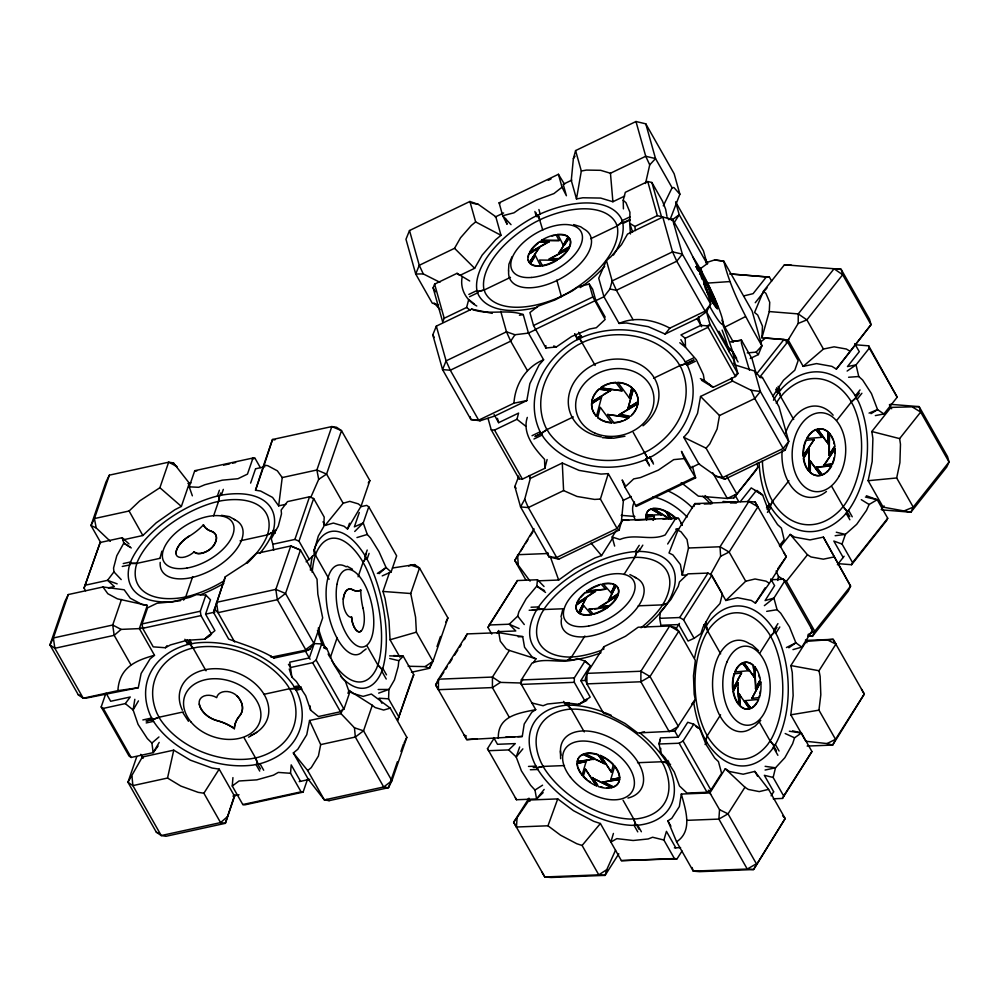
<?xml version="1.0" encoding="UTF-8"?>
<svg xmlns="http://www.w3.org/2000/svg" width="999" height="999" viewBox="0 0 999 999"><rect width="100%" height="100%" fill="white"/><g stroke="black" fill="none" stroke-linecap="round" stroke-linejoin="round"><path stroke-width="1.5" d="M466.433 736.063L464.011 734.864L466.795 739.635L522.265 736.488L524.225 724L531.793 712.262L535.714 709.665L520.566 682.991L500.374 682.392L492.407 687.587L438.424 689.697L438.474 679.183L467.245 633.915L498.788 632.679L522.689 636.6L524.55 647.252L532.03 656.855L535.939 658.816L533.503 662.624M588.511 664.085L585.002 661.063L577.322 658.578C562.524 664.884 546.328 656.78 531.98 663.136L521.303 679.944L521.278 684.402L574.3 682.329L584.84 700.873L578.858 704.332L562.549 702.472L547.489 704.008L543.094 705.731L531.818 702.946M574.3 682.329L574.325 677.871L585.002 661.063L590.309 665.696L580.819 680.631L590.172 697.102L584.84 700.873M788.161 339.935L798.201 323.439L798.251 313.911L834.053 268.781L841.146 269.318L869.517 319.255L871.041 324.675L836.363 369.093L831.88 366.358L816.533 363.599L803.184 366.371L788.161 339.935L761.912 337.812L762.474 326.186L757.704 315.035L754.57 312.487L763.398 291.308L784.452 264.76L791.545 265.297M808.878 471.266L808.953 449.138L808.778 471.178A23.477 15.834 -85.4 0 1 803.321 458.141L808.953 449.138M809.902 472.302L809.939 460.589L820.816 475.387A23.477 15.834 -85.4 0 1 810.439 472.465L810.027 472.427A23.477 15.834 -85.4 0 0 820.404 475.349L820.928 475.349M810.301 472.327L810.339 460.626M827.921 443.831L827.834 431.98A23.477 15.834 -85.4 0 0 817.457 429.071L828.333 443.856L828.233 432.018A23.477 15.834 -85.4 0 0 817.856 429.108L817.332 429.108M828.908 455.282L829.482 433.279A23.477 15.834 -85.4 0 1 834.952 446.303L828.908 455.282L834.54 446.278M829.307 455.319L829.395 433.179M653.433 520.029L654.395 516.071L646.066 516.833A23.477 12.188 38.5 0 0 646.603 519.892M646.078 515.546L646.078 515.434A23.477 12.188 38.5 0 1 651.311 509.103L661.575 514.697L646.365 515.172A23.477 12.188 38.5 0 1 651.598 508.728L651.748 508.703M646.353 516.321L646.353 516.471A23.477 12.188 38.5 0 0 646.89 519.53M646.365 515.172L652.047 514.997M660.701 752.921L659.128 744.005L660.439 737.899L678.246 737.2L687.737 722.277L693.731 724.2L699.637 728.521L706.068 744.542L714.784 758.129L718.431 761.6L721.603 773.238L710.913 790.047L707.03 792.269L686.987 793.056L679.495 786.001L674.3 772.09L665.109 757.717L660.701 752.921L660.764 748.326M545.854 348.014L533.528 325.499L529.907 312.587L537.974 306.218L555.157 299.875L572.402 290.846L577.984 286.95L589.223 284.041L592.844 296.94L605.157 319.455L596.328 327.722L589.597 329.021L571.64 336.501L556.331 346.978L545.854 348.014L545.891 345.679M434.615 284.128L444.205 318.256L442.694 321.965L433.116 287.824L434.615 284.128L457.043 273.326L462.262 276.498C459.602 288.723 466.046 300.224 476.773 306.006M399.101 717.394L388.574 698.85L388.923 689.447L394.443 679.894L398.226 666.433L398.813 660.689L403.234 656.206L413.761 674.75L397.652 720.341L411.813 679.17M603.721 649.437L603.846 646.74L625.474 636.288L638.149 627.222L669.68 625.986L675.374 627.484L678.783 631.268L695.354 660.439L693.481 675.786L694.18 694.218L695.304 699.849L674.937 731.131L637.699 732.941L625.112 723.513L608.866 714.984L603.571 713.249L586.888 683.878L585.277 679.07L586.925 673.363L603.846 646.74M761.912 337.812L769.267 311.563L769.73 302.272L765.908 293.344L763.398 291.308M582.055 775.236L586.101 761.588L577.06 763.436A23.477 14.211 32.5 0 0 581.942 775.099L582.18 774.737M577.147 762.05L577.147 761.925A23.477 14.211 32.5 0 1 583.204 754.445L594.018 759.178L577.385 761.55A23.477 14.211 32.5 0 1 583.428 754.083L583.591 754.033M577.31 762.911L577.297 763.061A23.477 14.211 32.5 0 0 577.722 766.283M619.655 779.195L619.405 779.682A23.477 14.211 32.5 0 1 613.361 787.162L602.772 782.055L619.642 779.307A23.477 14.211 32.5 0 1 613.598 786.787L613.199 787.212M619.492 778.333L619.492 778.171A23.477 14.211 32.5 0 0 614.61 766.508L614.847 766.133A23.477 14.211 32.5 0 1 619.73 777.809L610.689 779.645L614.735 766.008M508.479 270.979L508.903 264.198L512.012 256.718M618.806 853.82L605.107 875.361L598.788 874.849L582.105 845.479L576.81 843.743L560.564 835.214L547.976 825.786L516.446 827.022L517.107 817.594L529.158 800.024L557.729 798.9L573.476 810.689L593.768 821.34L600.399 823.513L621.39 860.639L677.097 858.778L682.03 851.023M709.902 792.931L719.542 809.665L718.88 819.093L747.252 869.03L753.558 869.542L785.164 818.531L768.593 789.36L754.832 771.403L743.194 774.213L729.42 771.478L725.274 768.755L709.902 792.931L681.33 794.055L679.37 806.543L671.803 818.281L667.881 820.866L676.585 841.782L693.269 871.14L699.575 871.665L753.558 869.542L785.164 818.531L782.604 815.696M307.63 778.945L303.097 792.132L244.83 804.857L242.807 804.557L232.268 786.013L232.929 777.609M303.097 792.132L301.074 791.832L290.534 773.288L291.196 764.884L300.549 781.355M670.142 219.443L679.882 194.206L674.15 173.764L645.779 123.826L635.976 121.516L575.586 150.587L573.364 158.691L571.278 180.394L576.485 198.951L582.854 197.777L600.636 198.064L612.899 201.748L624.65 196.091M621.353 522.002L623.438 500.299L608.279 473.626L601.023 474.088L579.083 470.392L562.287 463.024L530.319 478.421L524.725 499.288L520.566 506.93L548.938 556.868L558.741 559.178L619.13 530.107L621.353 522.002L617.07 528.434L556.68 557.504L548.938 556.868L547.714 552.522M591.62 403.259L591.595 403.459A23.477 19.83 -15.7 0 0 596.278 415.984L596.353 416.271A23.477 19.83 -15.7 0 1 591.67 403.746L601.535 397.265L591.695 403.546M591.783 401.648L591.795 401.486A23.477 19.83 -15.7 0 1 599.038 388.973L610.614 390.597L591.858 401.935L602.372 395.579M591.858 401.935L591.87 401.773A23.477 19.83 -15.7 0 1 599.125 389.26L610.614 390.597M637.824 403.346L637.886 403.783A23.477 19.83 -15.7 0 1 630.631 416.296L619.068 414.672L637.799 403.496A23.477 19.83 -15.7 0 1 632.155 414.485M638.061 402.01L638.011 401.523A23.477 19.83 -15.7 0 0 633.329 388.998L628.146 408.004L638.086 401.81A23.477 19.83 -15.7 0 0 633.403 389.285L633.216 388.886M489.198 624.999L517.457 580.544L537.499 579.757L536.775 586.138L526.173 598.751L518.868 611.788L517.707 616.121L509.24 624.213L489.198 624.999L487.999 627.434L491.758 634.065M659.665 618.319L660.389 611.937L670.991 599.325L678.296 586.288L679.457 581.955L687.924 573.863L707.966 573.076L711.825 575.312L722.364 593.856L720.017 603.521L710.676 613.598L702.884 627.584L700.948 633.503L694.105 638.311L688.074 641.046L678.721 624.575L660.913 625.274L659.665 618.319L679.707 617.532L683.566 619.767L694.105 638.311M806.106 640.409L833.141 639.348L864.297 694.055L832.691 745.067L827.01 743.568L805.818 741.258L790.808 714.822L793.144 695.641L792.282 672.614L790.871 665.571L806.243 641.383L833.141 639.348L835.926 644.118L819.005 670.741L820.129 676.373L820.816 694.804L818.943 710.152L835.526 739.322L832.691 745.067L807.167 746.078M278.671 505.856L282.23 477.559L277.347 470.816L267.782 465.696L263.711 465.059L255.519 490.222L260.614 491.033L272.565 497.427L278.671 505.856L285.876 504.283M213.586 515.846L218.569 501.361L219.343 495.666L222.153 495.042A84.278 44.156 -29.6 0 1 273.788 528.746L271.99 534.328A84.278 44.156 -29.6 0 1 259.865 553.409M777.796 580.481L778.421 576.448L776.161 570.928M498.339 738.398C497.377 716.033 518.481 713.136 535.714 709.665M681.33 794.055C685.476 809.327 693.219 831.031 676.585 841.782M134.828 699.3L133.129 709.964L138.074 724.4L147.352 738.586L151.91 743.044L153.159 752.647L131.131 757.454L129.046 756.031L101.186 706.98L105.719 693.793M576.485 198.951L581.318 171.029L575.586 150.587M488.024 418.344L491.246 429.82L519.105 478.858L522.402 479.12L544.83 468.331L544.555 459.315C534.303 448.376 521.965 433.441 527.297 417.407M470.104 416.62L470.916 419.543L478.671 420.167L513.948 403.184C515.122 384.39 525.761 367.033 543.606 359.777L528.459 333.104L523.239 314.535C506.243 308.679 488.249 315.721 471.615 309.141L436.338 326.124L432.792 334.852L442.557 369.605L470.916 419.543L480.107 420.766L494.855 415.996L526.823 400.599L529.832 383.703L539.048 364.997L543.606 359.777M716.32 476.286L722.764 477.547L783.154 448.476L788.748 441.421L760.376 391.483L751.186 390.272L732.517 381.069L700.549 396.466L697.539 413.361L688.323 432.067L683.766 437.287L698.925 463.961L716.32 476.286L724.812 479.233L785.202 450.149L788.748 441.421L778.995 406.668L762.412 377.497L759.427 376.685M734.502 364.76L754.645 371.054L760.376 391.483L754.782 398.539L719.505 415.522L717.095 429.046L709.715 444.006L706.081 448.189L722.764 477.547L724.812 479.233M68.294 594.555L53.372 637.974L54.858 648.289L83.229 698.226L117.882 690.659C119.256 668.056 134.603 660.739 154.508 655.282L139.361 628.608L147.328 605.419L117.407 598.838L107.83 593.731L102.959 586.987L68.294 594.555L64.873 601.498L49.95 644.929L78.322 694.867L83.229 698.226L87.388 697.864L138.287 687.737L141.121 673.476L150.062 658.928L154.508 655.282M342.47 709.278L340.971 713.636L309.565 720.491L306.743 734.752L297.789 749.3L293.344 752.946L308.504 779.62L324.375 799.937L329.158 800.649L388.486 787.699L391.908 780.743L406.83 737.324L390.259 708.154L371.378 694.043L363.099 696.403L352.435 693.256L348.951 690.446L347.952 693.331M309.565 720.491L320.679 744.605L318.419 756.018L311.251 767.644L307.692 770.566L324.375 799.937L383.703 786.975L388.486 787.699L397.44 761.65M890.184 404.295L919.155 406.643L920.678 412.075L949.05 462.013L913.248 507.142L910.901 512.212L883.153 507.142L868.131 480.706L872.177 461.563L872.889 438.549L871.827 431.518L890.946 407.405L919.155 406.643L947.527 456.58L949.05 462.013L946.702 467.082L910.901 512.212L881.917 509.865M904.595 510.701L913.248 507.142L896.677 477.972L899.912 462.649L900.474 444.243L899.624 438.611L920.678 412.075L912.686 407.192M173.751 750.149L142.345 757.017L127.959 782.254L132.867 785.614L167.532 778.046L173.751 750.149L190.359 760.164L212.038 768.019L219.193 769.13L234.34 795.816L225.349 823.326L166.021 836.275L161.239 835.551L156.331 832.192L127.959 782.254L136.738 756.718M645.516 183.491L649.725 164.872L655.531 158.579L645.779 123.826M660.027 740.034L659.128 744.005L679.17 743.231L683.054 741.008L693.731 724.2M682.255 575.187L688.498 548.001L687.012 539.485L681.031 531.805L677.909 530.244L669.018 552.971L672.926 554.932L680.406 564.535L682.255 575.187L686.763 574.999M224.55 580.531A77.148 40.422 -29.6 0 1 190.197 595.816L183.167 597.452A77.148 40.422 -29.6 0 1 135.914 566.595L137.525 561.5A77.148 40.422 -29.6 0 1 214.098 502.447L218.569 501.373L219.33 495.679L214.46 496.803A84.278 44.156 -29.6 0 0 130.832 561.338L129.033 566.92A84.278 44.156 -29.6 0 0 180.669 600.624M560.951 616.982L562.687 609.79M653.146 520.392L654.395 516.071M782.479 798.438L783.678 796.003L773.151 777.459L775.499 767.794L784.839 757.717L792.619 743.743L794.555 737.811L801.41 733.004L811.937 751.548L782.479 798.438L773.226 798.8M213.511 612.412L225.287 576.81L245.429 563.686L256.106 553.546L290.759 545.978L300.449 550.062L317.033 579.233L317.844 594.218L322.677 617.882L313.898 643.418L309.852 649.288L305.519 651.211L274.113 658.079C260.027 649.4 244.018 644.742 228.671 639.098L213.511 612.412L225.287 576.81M491.246 429.82L494.542 430.082L516.958 419.28L518.581 413.087L498.663 422.677L494.118 414.61M544.83 468.331L547.115 459.515M444.205 318.256L466.62 307.467L468.718 299.513L474.45 304.121M623.426 208.866L623.214 200.262L625.312 192.32L647.739 181.518L651.897 182.505L662.437 201.049L665.634 209.203L666.945 216.371M159.94 558.416L161.863 551.186M603.945 296.765L609.939 289.023L612.162 280.919L606.43 260.489L610.776 256.88L621.503 244.643L627.522 234.078L662.799 217.095L672.602 219.405C687.874 246.278 703.333 273.863 710.726 304.096L706.58 311.738L697.065 318.656L665.097 334.041L648.301 326.673L626.348 322.977L619.093 323.439L603.945 296.765L598.726 278.197L606.43 260.489M596.465 416.383L601.535 397.265M597.664 417.52L600.299 407.28L611.688 422.864A23.477 19.83 -15.7 0 1 597.814 417.669L597.739 417.382A23.477 19.83 -15.7 0 0 611.613 422.577L611.863 422.864M632.017 387.749L629.37 397.989L631.868 387.6A23.477 19.83 -15.7 0 0 617.994 382.405L618.069 382.692A23.477 19.83 -15.7 0 1 631.942 387.887L632.092 388.024M628.146 408.004L633.291 389.173M583.204 776.56L585.464 769.18L596.303 785.763A23.477 14.211 32.5 0 1 583.354 776.735L583.591 776.373A23.477 14.211 32.5 0 0 586.813 779.445M611.338 772.065L613.436 764.497A23.477 14.211 32.5 0 0 600.486 755.469L611.338 772.065L600.324 755.406M694.005 506.481L694.829 503.621L748.813 501.51L755.132 502.022L757.916 506.793L729.145 552.047L720.616 556.306L710.838 574.063L725.848 600.499L737.487 597.689L751.273 600.424L755.419 603.146L769.355 583.341L786.288 556.73L755.132 502.022M615.546 850.199L606.755 869.654L605.107 875.361L551.123 877.484L544.805 876.972L542.02 872.202M613.423 833.441L610.864 842.095L616.833 838.636L633.154 840.496L648.214 838.96L652.597 837.237L663.885 840.022L674.412 858.566L677.097 858.778M663.885 840.022L666.445 831.355L675.799 847.826M247.115 563.311A77.148 40.422 -29.6 0 0 266.77 536.75L268.369 531.668A77.148 40.422 -29.6 0 0 221.129 500.799L218.569 501.361M619.13 530.107L617.07 528.434L600.399 499.063L608.279 473.626M235.09 794.829L225.349 823.326L220.567 822.602L161.239 835.551L132.867 785.614L132.005 776.385M576.386 604.32L576.336 604.47A23.477 12.3 -29.6 0 0 578.621 612.624L586.176 597.926L576.56 604.882A23.477 12.3 -29.6 0 0 578.858 613.024L578.945 613.086M576.773 603.109L576.81 602.996A23.477 12.3 -29.6 0 1 585.214 592.407L595.529 591.433L577.01 603.508L595.292 591.033M577.01 603.508L577.047 603.396A23.477 12.3 -29.6 0 1 577.722 601.885M617.769 594.917L617.732 595.029A23.477 12.3 -29.6 0 1 609.328 605.619L599.25 606.992L609.565 606.031A23.477 12.3 -29.6 0 0 617.956 595.441L599.25 606.992M608.366 600.099L618.206 593.556A23.477 12.3 -29.6 0 0 615.921 585.402L608.591 600.511L618.443 593.968A23.477 12.3 -29.6 0 0 616.146 585.814L615.834 585.352M263.499 467.033L272.49 439.523L331.818 426.573L336.601 427.285L341.508 430.656L369.867 480.594L361.089 506.131L347.515 529.033L344.031 526.211L333.366 523.064L325.087 525.437L323.014 521.79M720.579 714.822L707.242 735.801L705.744 740.321L707.08 742.694A84.278 50.425 87.8 0 0 771.977 749.55L775.748 743.805A84.278 50.425 87.8 0 0 777.135 635.739L773.538 629.195A84.278 50.425 87.8 0 0 708.628 622.352L704.857 628.084A84.278 50.425 87.8 0 0 694.605 657.916M367.207 646.241L377.872 665.022L382.28 669.73L382.992 667.682A84.278 36.651 77.7 0 0 368.419 561.738L364.785 555.207A84.278 36.651 77.7 0 0 315.384 546.291L314.123 549.762L315.447 555.132L314.797 557.017A77.148 33.541 77.7 0 0 312.188 572.352M331.456 660.002A77.148 33.541 77.7 0 0 376.673 668.131L378.509 663.136A77.148 33.541 77.7 0 0 365.159 566.146L361.85 560.152A77.148 33.541 77.7 0 0 316.633 552.022L315.447 555.144L314.123 549.762M122.79 539.897L142.845 535.514L156.194 522.839L174.85 509.752L181.368 506.418L189.335 483.229L173.451 462.912L168.669 462.187L109.353 475.149L94.418 518.568L90.996 525.511L100.799 542.757M85.577 590.746L84.066 588.099L100.187 542.494L122.215 537.687L129.008 543.918M84.066 588.099L100.187 542.494M121.478 599.487L112.7 625.024L114.186 635.339L130.857 664.697M110.352 541.333L96.229 527.934L94.418 518.568L129.083 511.001L139.76 500.861L159.89 487.724L168.669 462.187L177.073 466.558M142.058 623.938L147.602 607.817L157.08 603.221L172.752 601.76L190.147 597.215L196.378 594.63L205.869 595.092L210.489 599.825L205.569 614.148L214.922 630.619L204.745 639.16L186.95 640.297L170.354 644.954L165.447 647.739L153.222 646.865L142.695 628.321L142.058 623.938L200.324 611.226L205.869 595.092M192.357 495.816L189.198 486.838L194.743 470.704L253.009 457.992L255.032 458.291L260.302 467.569M217.357 496.116L219.38 490.247M219.543 496.416L220.729 492.982M185.727 596.903L183.479 599.999L185.727 596.89L192.695 576.623M221.316 495.229L223.326 489.373M253.009 457.992L247.465 474.113L237.987 478.708L222.315 480.169L204.907 484.715L198.689 487.3L189.198 486.838M189.835 644.13L190.572 641.932L188.599 642.345L187.013 644.717A84.278 61.713 19 0 0 150.424 715.559L153.971 722.04A84.278 61.713 19 0 0 253.084 765.072L260.801 763.498A84.278 61.713 19 0 0 297.39 692.657L293.843 686.176A84.278 61.713 19 0 0 194.73 643.144L189.835 644.13L193.094 648.051L206.031 670.829M250.624 483.091L255.544 468.768M263.711 465.059L272.49 439.523L274.887 439.885M255.519 490.222L262.999 468.481M199.276 703.995L199.238 704.095A22.39 16.396 19 0 0 217.557 720.841A38.936 28.509 19 0 1 234.303 728.658A38.936 28.509 19 0 1 239.46 716.058L239.498 715.958A22.39 16.396 19 0 0 236.85 695.791A11.913 8.716 19 0 0 224.775 691.545A11.913 8.716 19 0 0 216.696 697.652A11.913 8.716 19 0 0 204.246 695.928A11.913 8.716 19 0 0 199.276 703.995A22.39 16.396 19 0 0 217.595 720.741A38.936 28.509 19 0 1 234.34 728.558L234.303 728.658M236.813 695.891L236.85 695.791A22.39 16.396 19 0 1 239.46 716.058A38.936 28.509 19 0 0 234.34 728.558M273.651 550.237L272.852 544.243L294.88 539.435L309.54 496.79L313.649 498.513L324.188 517.057L323.826 526.461L318.319 536.026L314.523 549.475L313.936 555.219L306.144 561.813M309.528 559.702L298.988 541.158L313.649 498.513M347.515 529.033L349.5 523.251M263.748 694.367L289.573 688.723L295.18 688.548L295.929 686.363L296.853 688.024L296.104 690.209L302.01 688.923M359.29 512.524L354.37 526.848L363.236 522.939L368.781 506.818L366.708 505.394L360.826 506.668M288.474 664.335L290.597 667.507L312.625 662.699L316.109 660.052L321.653 643.93L314.235 643.581L309.315 657.904L289.747 662.175L291.845 677.097L296.403 681.568L305.694 695.741L310.639 710.177L318.456 716.545L340.484 711.738L343.968 709.103L349.513 692.969L345.467 681.455L342.257 677.921L333.791 664.298L326.673 648.376L321.653 643.93M330.232 657.854L337.2 637.574M358.092 576.785L363.074 562.3L366.121 557.592L363.074 562.3M365.184 555.906L367.207 550.037M364.885 557.704L366.408 553.296M367.07 559.253L369.081 553.384M399.937 657.192L390.035 639.76L389.011 621.028L385.04 598.401L382.979 591.445L389.46 572.614M382.23 575.886L391.108 571.99L396.653 555.869L368.781 506.818M340.509 676.136A84.278 36.651 77.7 0 0 381.006 673.189L382.267 669.717L377.859 664.997M348.951 690.446L372.315 705.282L363.536 730.806L355.332 737.037L320.679 744.605M411.451 672.24L429.533 668.294L432.954 661.338L416.383 632.167L415.572 617.182L410.739 593.518L419.518 567.981L414.61 564.61L392.457 568.006M400.924 751.51L403.421 744.28M431.531 662.499L429.533 668.294L425.075 666.62L408.141 666.258M437 646.578L440.484 636.45M410.452 564.984L419.518 567.981L447.889 617.919L432.954 661.338L425.075 666.62M519.68 746.977L516.196 756.955L521.403 770.866L530.581 785.251L534.989 790.047L536.575 798.95L516.52 799.737L515.347 797.714M851.573 564.735L852.559 562.587L842.032 544.043L845.391 534.39L856.68 524.35L866.495 510.402L869.105 504.495L877.197 499.712L887.724 518.256L886.737 520.404L851.573 564.735L837.749 563.611M547.976 825.786L557.729 798.9M741.57 672.951L734.053 673.888A23.477 14.048 87.8 0 0 732.717 689.435L741.57 672.951L738.061 679.058M734.702 672.115L734.764 671.965A23.477 14.048 87.8 0 1 742.344 663.024L748.388 670.741L735.202 671.94A23.477 14.048 87.8 0 1 742.781 663.011L742.919 662.961M758.716 699.288L758.666 699.437A23.477 14.048 87.8 0 1 751.086 708.378L745.042 700.661L758.229 699.462A23.477 14.048 87.8 0 1 757.404 701.261M751.847 698.451L759.365 697.514A23.477 14.048 87.8 0 0 760.714 681.967L751.847 698.451L760.689 681.793M624.013 574.45L634.852 557.405L637.025 551.523L639.585 551.411A84.278 44.156 -29.6 0 1 669.567 599.662L665.958 605.506A84.278 44.156 -29.6 0 1 644.879 627.509M600.399 499.063L594.592 499.425L577.035 496.466L563.598 490.584L528.321 507.567L520.566 506.93L514.835 486.501L518.618 476.673M460.189 275.262L474.637 268.306L482.167 255.095L495.554 239.797L500.998 235.302L495.791 216.733L478.384 204.408L469.892 201.473L409.503 230.544L405.969 239.273L415.721 274.026L432.292 303.197L438.274 304.832M750.237 358.491L758.378 354.57L761.912 345.841L752.16 311.089L723.788 261.151L714.597 259.94L705.756 262.799M310.689 497.589L318.693 479.358L326.573 474.075L341.508 430.656L331.818 426.573L316.883 469.992L318.693 479.358M772.639 396.566L783.503 380.244L794.792 370.217L798.151 360.564L787.612 342.02L783.965 339.498L765.546 337.999L760.826 341.845M836.925 420.167L851.348 401.985L856.243 397.54L858.516 401.698A84.278 56.868 -85.4 0 1 849.025 509.615L844.342 515.334A84.278 56.868 -85.4 0 1 771.565 508.341L770.229 505.969L772.577 501.286L770.541 497.452A77.148 52.06 -85.4 0 1 762.374 460.689M814.222 439.51L805.756 440.372A23.477 15.834 -85.4 0 0 803.096 455.894L814.222 439.51L803.121 456.068M806.618 438.598L806.692 438.449A23.477 15.834 -85.4 0 1 815.908 429.545L822.077 437.312L807.092 438.486A23.477 15.834 -85.4 0 1 816.32 429.57L816.47 429.533M831.243 465.821L816.195 467.145L822.352 474.912A23.477 15.834 -85.4 0 0 831.58 465.996L831.168 465.971A23.477 15.834 -85.4 0 1 828.958 469.405M824.05 464.947L832.517 464.073A23.477 15.834 -85.4 0 0 835.164 448.563L824.05 464.947L832.105 464.036A23.477 15.834 -85.4 0 0 834.128 457.667M663.286 205.831L672.102 187.75L655.531 158.579L645.729 156.269L610.451 173.252L600.636 170.317L586.413 170.08L581.318 171.029M109.353 475.149L105.931 482.092L90.996 525.511L96.229 527.934M529.02 253.334L528.946 253.496A23.477 12.3 -29.6 0 0 529.308 262.487L539.298 247.64L529.183 253.908M529.645 252.085L529.695 251.973A23.477 12.3 -29.6 0 1 539.585 241.608L549.3 241.721L529.87 252.497L549.063 241.308M529.87 252.497L529.932 252.372A23.477 12.3 -29.6 0 1 530.869 250.836M568.693 248.089L568.643 248.202A23.477 12.3 -29.6 0 1 558.753 258.566L549.275 258.866L558.978 258.978A23.477 12.3 -29.6 0 0 568.868 248.614L549.275 258.866M559.04 252.547L569.393 246.678A23.477 12.3 -29.6 0 0 569.03 237.687L559.04 252.547L569.617 247.09A23.477 12.3 -29.6 0 0 569.268 238.099L568.968 237.612M412.312 677.697L413.761 674.75M445.829 622.09L447.889 617.919M404.096 742.881L406.83 737.324M464.41 639.672L467.245 633.915M517.457 580.544L487.999 627.434M767.407 512.375L771.166 507.642L768.668 507.442L767.744 505.769L770.241 505.956L772.564 501.298L788.898 480.694M584.877 636.026L571.54 657.005L569.205 657.08A77.148 40.422 -29.6 0 1 541.795 612.911L545.054 607.579A77.148 40.422 -29.6 0 1 630.744 557.679L634.84 557.417L637.012 551.535L632.554 551.785A84.278 44.156 -29.6 0 0 538.948 606.306L535.352 612.137A84.278 44.156 -29.6 0 0 565.334 660.389L572.365 660.027M732.742 689.61L737.886 680.269M733.016 691.445L737.899 682.629L738.823 704.819A23.477 14.048 87.8 0 1 733.054 691.683L737.899 682.629M755.531 688.773L754.695 666.683A23.477 14.048 87.8 0 1 760.376 679.72L755.531 688.773L759.327 681.231M578.708 612.674L586.176 597.926M579.607 613.261L583.553 605.456L591.595 614.685A23.477 12.3 -29.6 0 1 579.957 613.748L579.72 613.336A23.477 12.3 -29.6 0 0 591.358 614.273L591.745 614.647M579.845 613.673L583.553 605.456M614.934 584.765L611.213 592.969L614.822 584.69A23.477 12.3 -29.6 0 0 603.184 583.753L603.421 584.153M608.591 600.511L616.146 585.814M759.727 653.246L770.566 636.201L769.33 634.053A77.148 46.166 87.8 0 0 709.914 627.809L706.455 633.016A77.148 46.166 87.8 0 0 705.207 731.955L707.255 735.788L705.744 740.309L703.471 736.163A84.278 50.425 87.8 0 1 693.593 701.373M439.897 282.292L423.264 273.901L415.721 274.026L419.268 265.297L454.545 248.314L460.564 237.75L471.278 225.512L475.636 221.903L469.892 201.473M138.461 700.886L133.129 709.964L125.3 703.596L103.272 708.403L101.186 706.98M159.203 742.407L153.159 752.647L158.104 746.053M641.033 627.784A77.148 40.422 -29.6 0 0 661.338 606.83L664.597 601.498A77.148 40.422 -29.6 0 0 637.175 557.317L634.852 557.405M707.242 735.801L708.478 737.949A77.148 46.166 87.8 0 0 767.894 744.193L771.353 738.985A77.148 46.166 87.8 0 0 772.602 640.059L770.554 636.226L774.862 631.593L770.566 636.201M227.472 816.658L220.567 822.602L203.883 793.231L219.193 769.13M673.601 223.589L679.22 214.735L676.011 203.272M534.04 528.846L514.772 560.464L526.073 580.344M438.936 679.757L435.639 684.927L466.795 739.635L477.035 738.748M440.571 677.172L443.868 672.002M445.504 669.417L447.152 666.832M449.612 662.949L452.085 659.065M454.545 655.182L457.842 650.012M459.478 647.427L461.126 644.842M518.881 553.995L514.772 560.464L530.082 581.143M520.529 551.411L523.813 546.228M525.462 543.643L527.922 539.772M530.394 535.889L532.854 532.005M497.052 633.104L498.713 630.494M535.939 658.816L509.378 650.449L492.457 677.06L492.407 687.587L509.09 716.945M614.647 546.091L612.162 537.012L616.271 530.556M619.555 525.387L622.839 520.217L675.861 518.131L678.546 518.356L682.305 524.975M520.566 682.991L522.989 679.17M537.612 580.856L558.666 580.032L574.5 568.681L594.88 557.991L601.535 555.619L612.862 537.799M516.52 799.737L487.475 748.676L494.055 738.323M635.214 551.61L639.223 545.317M637.999 551.985L639.884 549.013M638.823 551.448L642.819 545.154M675.861 518.131L665.184 534.94C650.836 541.296 634.64 533.191 619.842 539.497L612.162 537.012M667.669 544.005L677.16 529.083M677.909 530.244L694.829 503.621L699.887 504.033M563.661 701.398L565.896 705.319L567.694 705.269L569.143 702.996L567.345 703.046L565.134 705.356A84.278 51.074 32.4 0 0 534.702 763.711L538.261 770.167A84.278 51.074 32.4 0 0 631.393 825.336L638.423 825.162A84.278 51.074 32.4 0 0 668.855 766.807L665.297 760.351A84.278 51.074 32.4 0 0 639.959 732.966M528.971 798.176L513.661 822.264L544.805 876.972L598.788 874.849L606.755 869.654M679.707 617.532L707.966 573.076M676.123 628.621L679.445 623.401M683.566 619.767L711.825 575.312M755.419 603.146L761.151 594.118M761.95 592.857L765.159 587.812M637.549 762.712L661.925 761.75L666.633 762.712L668.081 760.439M669.005 762.112L667.557 764.385L670.566 764.26M773.938 629.894L777.934 623.613M773.913 632.08L776.985 627.322M705.069 744.517L706.668 741.995M775.811 633.254L779.807 626.96M792.956 649.625L801.772 647.127L812.462 630.319L783.416 579.245L771.078 579.732M725.274 768.755L744.942 787.237L728.021 813.86L718.88 819.093L687.337 820.329M771.103 795.803L773.588 791.895M783.678 796.003L811.937 751.548M584.615 753.983L584.964 753.571A23.477 14.211 32.5 0 1 598.401 754.67L604.333 763.736L584.74 753.945A23.477 14.211 32.5 0 1 598.176 755.044L604.333 763.736M586.475 760.651L589.635 759.839M586.101 761.588L577.072 763.273M585.464 769.18L596.465 785.826M595.666 759.452L604.57 763.361M592.22 777.871L611.937 787.624A23.477 14.211 32.5 0 1 598.389 786.563L592.22 777.871L611.937 787.624M613.586 764.672L613.211 764.872A23.477 14.211 32.5 0 0 600.249 755.843L600.087 755.781M610.689 779.645L619.73 777.959M809.277 471.303L809.19 471.203A23.477 15.834 -85.4 0 1 803.72 458.179L809.365 449.163M824.45 464.972L835.152 448.376M573.364 158.691L575.074 156.119M529.37 262.562L539.298 247.64M530.294 263.699L535.314 255.394L530.382 263.798A23.477 12.3 -29.6 0 0 540.784 266.159L535.314 255.394M568.281 236.888L563.261 245.18L568.181 236.788A23.477 12.3 -29.6 0 0 557.792 234.428L563.261 245.18M559.278 252.947L563.399 245.979M564.435 245.192L569.268 238.099M528.459 333.104L514.972 334.74L510.689 341.159L450.299 370.229L442.557 369.605L446.091 360.876L436.338 326.124M757.18 463.174L757.829 467.395L754.732 471.99L733.803 497.914L727.334 498.476L698.351 496.128L681.231 482.629M777.672 568.918L786.288 556.73L783.491 551.96M368.256 482.942L369.867 480.594M517.107 817.594L513.661 822.264L516.446 827.022M733.803 497.914L757.829 467.395M125.3 703.596L130.245 697.002L110.677 701.273L106.106 693.231M122.215 537.687L123.814 543.119L116.783 555.756L113.561 568.056L113.923 571.878L107.555 580.332L85.527 585.152M165.447 647.739L167.02 645.654M836.363 369.093L871.041 324.675L842.669 274.737L841.146 269.318L784.452 264.76M772.564 501.298L773.788 503.446A77.148 52.06 -85.4 0 0 840.409 509.827L844.704 504.632A77.148 52.06 -85.4 0 0 853.371 405.831L851.335 401.998L856.255 397.527L854.919 395.154A84.278 56.868 -85.4 0 0 782.142 388.149L777.459 393.881A84.278 56.868 -85.4 0 0 773.463 400.224M776.673 391.546L779.17 391.77L780.743 396.703L779.195 398.651A77.148 52.06 -85.4 0 0 776.248 403.259M771.653 281.106L769.405 277.123L766.395 276.898L753.096 293.656L743.706 295.929M755.244 302.722L763.411 292.42M765.234 290.122L767.045 287.837M701.56 380.282L713.099 387.325L735.514 376.523L737.886 373.539L734.265 360.627L706.405 311.588L710.027 324.488L737.886 373.539L736.001 374.45M756.393 374.238L783.965 339.498M668.843 518.731L652.984 508.429A23.477 12.188 38.5 0 1 665.409 510.951L670.629 518.543M786.213 342.382L789.098 338.736M760.052 376.76L787.612 342.02M670.341 518.906L665.609 511.051M671.578 519.168L667.357 511.938A23.477 12.188 38.5 0 1 676.573 518.593M776.685 391.571L777.871 390.06L780.369 390.272L778.134 386.326M740.321 501.635L751.223 487.899L762.624 494.992L768.706 511.013L777.559 524.6L781.405 528.071L784.14 539.71L779.395 545.691M747.727 501.436L756.28 490.659M854.869 344.717L868.693 345.841L869.33 348.139L856.043 364.897L847.127 371.054M766.47 507.842L769.292 504.295L767.981 501.798A84.278 56.868 -85.4 0 1 759.103 462.687M855.319 395.854L860.027 389.935M767.107 509.478L769.043 507.042M855.406 398.176L859.427 393.044M857.192 399.2L861.887 393.269M875.349 415.596L883.903 413.948L897.202 397.19L868.693 345.841M780.294 546.903L790.197 534.415L794.68 537.137L810.027 539.91L823.376 537.125L850.586 586.126L848.238 591.196L812.437 636.338L808.179 636.013M807.791 635.963L812.437 636.338L814.784 631.256L786.413 581.318L807.467 554.782L790.197 534.415M837.387 564.76L844.13 556.256M881.18 509.565L884.065 505.919M852.559 562.587L887.724 518.256M544.155 789.435L536.575 798.95L543.156 792.644M665.097 334.041L669.854 328.134L705.132 311.151L710.726 304.096L682.367 254.158L672.602 219.405M325.087 525.437L343.144 503.246L349.775 501.361L358.304 503.871L361.089 506.131M522.864 748.875L516.196 756.955L508.703 749.912L488.661 750.699L487.475 748.676M582.105 845.479L600.399 823.513M691.645 704.17L695.304 699.849M747.24 352.909L756.106 352.135L761.912 345.841C746.64 318.981 731.181 291.396 723.788 261.151L714.597 259.94M760.763 720.366L755.007 726.211L751.81 728.034A45.779 27.398 87.8 0 1 712.587 686.488A45.779 27.398 87.8 0 1 749.113 643.493L752.409 645.054L758.541 650.674M354.732 531.48L363.236 522.939L367.295 534.465L370.504 537.999L378.971 551.61L386.076 567.544L391.108 571.99M725.848 600.499L745.716 581.231L755.019 578.983L766.046 581.168L769.355 583.341M508.703 749.912L515.297 743.593L497.49 744.292L493.681 737.587M624.899 487.15L633.728 478.896L640.459 477.584L658.416 470.104L673.726 459.627L684.203 458.603L695.616 477.859L636.301 506.406L624.899 487.15L622.165 479.945L625.049 485.002M571.54 657.005L567.894 660.277L571.553 656.98L575.649 656.718A77.148 40.422 -29.6 0 0 601.498 650.249M209.216 635.152L204.745 639.16L210.664 635.252M379.108 573.676L386.076 567.544L377.347 573.438M151.91 743.044L158.953 736.962M121.091 629.395L114.186 635.339L54.858 648.289L49.95 644.929L53.372 637.974L112.7 625.024L121.091 629.395L139.361 628.608M803.184 366.371L823.438 349.051L834.115 346.828L846.39 349.038L849.987 351.223M600.661 387.687L600.786 387.575A23.477 19.83 -15.7 0 1 615.721 382.405L622.115 390.784L600.736 387.974L622.115 390.784M600.736 387.974L600.874 387.862A23.477 19.83 -15.7 0 1 615.809 382.692L615.958 382.405M628.945 417.295L607.567 414.498L613.96 422.864A23.477 19.83 -15.7 0 0 628.883 417.694L628.808 417.407A23.477 19.83 -15.7 0 1 624.924 419.755M764.36 605.644L773.913 598.076L784.59 581.268L783.416 579.245M558.416 174.288L562.037 187.188L553.958 193.569L536.788 199.912L519.53 208.941L513.961 212.824L502.722 215.747L499.1 202.847L558.416 174.288L564.547 184.266M590.746 238.711L617.057 226.049L622.427 221.803L622.901 223.439A84.278 44.156 -29.6 0 1 613.423 255.082M586.85 591.146L586.987 591.033A23.477 12.3 -29.6 0 1 601.148 584.215L605.806 589.21L586.85 591.146L605.806 589.21M585.439 592.819L588.448 592.32M587.075 591.545L587.225 591.445A23.477 12.3 -29.6 0 1 599.313 585.227M607.692 606.88L607.554 606.992A23.477 12.3 -29.6 0 1 593.394 613.811L593.618 614.223A23.477 12.3 -29.6 0 0 607.792 607.404L588.973 609.215L591.945 609.29M366.158 648.938L362.737 651.485A45.779 19.905 77.7 0 1 327.909 611.75A45.779 19.905 77.7 0 1 346.241 566.87M232.268 786.013L239.011 780.993L256.805 779.857L273.401 775.199L278.309 772.414L290.534 773.288M671.415 220.429L679.22 214.735L707.092 263.786L699.275 269.48M788.823 647.802L795.878 642.794L801.772 647.127M586.613 699.175L578.858 704.332L586.775 700.461M556.043 234.665L559.128 240.534L541.495 240.347A23.477 12.3 -29.6 0 1 555.844 234.69L556.068 235.09M539.822 242.02L549.3 241.721M541.583 240.846L541.733 240.747A23.477 12.3 -29.6 0 1 543.718 239.585M556.98 259.74L556.843 259.827A23.477 12.3 -29.6 0 1 542.494 265.484L542.732 265.896A23.477 12.3 -29.6 0 0 557.067 260.24L539.448 260.052L542.532 265.921M695.354 361.301L687.2 365.222L685.751 361.825L686.226 363.586L679.869 365.622L677.609 361.963A77.148 65.16 -15.7 0 0 584.84 341.408L577.797 344.955A77.148 65.16 -15.7 0 0 545.779 427.422L547.002 429.582L541.146 433.429L543.581 437.462A84.278 71.179 -15.7 0 0 644.929 459.877L652.659 456.019A84.278 71.179 -15.7 0 0 687.599 365.934L683.816 359.54A84.278 71.179 -15.7 0 0 582.467 337.125L574.725 340.984A84.278 71.179 -15.7 0 0 539.785 431.068L541.146 433.429L547.015 429.57L573.314 416.92M576.61 604.72L586.413 598.339M600.636 606.643L617.994 595.329M534.989 790.047L542.569 785.189M871.028 413.661L877.559 409.615L883.903 413.948M617.032 226.049L616.171 223.526A77.148 40.422 -29.6 0 0 542.494 218.544L535.402 222.053A77.148 40.422 -29.6 0 0 483.753 288.511L485.064 292.532A77.148 40.422 -29.6 0 0 558.741 297.515L565.834 294.006A77.148 40.422 -29.6 0 0 617.469 227.547L617.057 226.049L622.402 221.815L621.515 219.018A84.278 44.156 -29.6 0 0 541.008 213.599L533.241 217.42A84.278 44.156 -29.6 0 0 476.848 290.022L478.234 294.443A84.278 44.156 -29.6 0 0 537.487 307.205M603.471 394.58L610.526 390.309M628.071 407.717L637.986 401.723M619.155 414.96L637.899 403.621M248.589 737.2L256.668 732.404M529.258 253.746L533.104 251.611M535.676 250.187L539.535 248.039M549.5 259.278L568.931 248.501M547.015 429.57L549.275 433.241A77.148 65.16 -15.7 0 0 642.045 453.783L649.088 450.237A77.148 65.16 -15.7 0 0 681.106 367.769L679.882 365.609L653.571 378.271M733.278 341.983L724.837 327.123L745.341 316.671M710.838 291.995L708.116 284.99A23.477 1.861 63.2 0 0 701.148 272.315L710.339 292.245L700.311 270.966A23.477 1.861 63.2 0 0 696.715 266.421L696.091 266.795A23.477 1.861 63.2 0 0 696.053 267.145M699.562 274.088L700.786 274.8M701.66 274.912L705.556 281.568L696.703 266.433M710.339 292.245L708.229 285.202M708.591 287.125L709.165 287.05A23.477 1.861 63.2 0 1 715.409 300.424L713.511 299.975L708.666 287.287A23.477 1.861 63.2 0 1 714.922 300.674L714.984 300.836M706.93 292.07A23.477 1.861 63.2 0 0 712.849 302.709L703.658 282.779L705.881 290.035M717.469 308.129A23.477 1.861 63.2 0 1 717.432 308.466L712.724 300.474L716.046 301.973A23.477 1.861 63.2 0 1 717.919 308.216L717.307 308.591A23.477 1.861 63.2 0 1 713.686 304.071L709.09 294.767M713.511 299.975L715.471 300.587M714.447 300.949L712.724 300.474M715.996 301.848L715.559 302.222A23.477 1.861 63.2 0 1 716.121 303.621M713.598 303.921L714.173 303.821A23.477 1.861 63.2 0 0 717.781 308.354L708.94 293.219L714.085 303.671M786.45 647.539L795.878 642.794L789.435 626.773L780.719 613.199L777.085 609.715L773.913 598.076L765.097 600.586L774.587 585.651L770.741 578.97M827.01 743.568L835.526 739.322L864.297 694.055L861.513 689.285M267.42 534.877L272.677 532.267L267.395 534.877L240.085 540.846M548.251 180.307L551.011 178.983M495.254 216.995L503.633 212.962M563.461 184.153L571.84 180.12M468.831 294.43L476.985 290.509M630.244 216.733L622.077 220.654L623.513 223.164L630.219 219.93M469.518 296.74L477.672 292.807M622.764 222.952L629.557 219.68M484.165 290.022L477.322 291.658L484.19 290.01L510.489 277.347M623.214 200.262L626.011 202.76L629.932 212.263L629.682 223.289L634.902 226.461L657.317 215.659L661.475 216.633L651.897 182.505M533.528 325.499L592.844 296.94M535.314 329.47L594.63 300.911M527.922 333.341L536.288 329.308M594.73 301.174L604.495 296.478M579.133 336.775L577.122 337.749L577.609 339.485L574.637 334.24M685.227 338.274L707.654 327.485L710.027 324.488L707.205 325.849L700.861 325.337L680.943 334.927L685.227 338.274L685.501 347.302L696.303 359.677L703.371 374.637L704.295 380.382L713.099 387.325L708.803 383.978M532.042 435.701L540.184 431.78M685.277 361.925L693.443 357.992M534.902 436.563L541.62 433.329L542.107 435.077L533.953 439.011M686.713 363.474L693.418 360.252M535.564 436.288L542.532 432.942M685.764 363.986L694.118 359.965M622.889 500.524L631.268 496.491M689.697 468.356L699.475 463.648M635.426 505.694L694.742 477.147M808.041 634.502L814.784 631.256L850.586 586.126L823.376 537.125M798.201 323.439L806.867 319.88L842.669 274.737L834.053 268.781M869.068 413.099L877.559 409.615L871.465 393.594L862.624 380.007L858.765 376.523L856.043 364.897L847.477 366.558L859.29 351.673L854.682 343.644M244.081 737.811L255.507 757.916L257.992 764.098L255.494 757.904L250.999 758.753A77.148 56.493 19 0 1 160.265 719.38L159.028 717.232L152.635 719.667L159.041 717.232L183.329 711.925M378.671 693.131L388.923 689.447L378.171 689.51M743.581 662.587L744.118 662.524A23.477 14.048 87.8 0 1 753.508 665.421L754.357 677.285L743.581 662.587A23.477 14.048 87.8 0 1 753.059 665.446L753.371 668.506M749.849 708.815L749.3 708.878A23.477 14.048 87.8 0 1 739.922 705.981L739.073 694.118L749.75 708.853A23.477 14.048 87.8 0 1 740.359 705.956L739.51 694.105M750.499 708.441L750.636 708.403A23.477 14.048 87.8 0 0 756.493 702.909M679.882 365.609L686.251 363.574M662.587 604.87L667.307 603.359L662.574 604.87L638.211 605.831M821.79 474.925L821.952 474.875A23.477 15.834 -85.4 0 0 824.937 473.276M356.955 537.549L367.295 534.465M390.035 639.76L416.383 632.167M390.259 708.154L383.641 710.052L375.112 707.529L372.315 705.282M619.093 323.439C635.664 316.121 654.407 319.98 669.854 328.134M768.593 789.36L759.277 791.608L748.263 789.422L744.942 787.237M666.62 762.724L661.9 761.75L663.898 765.496A77.148 46.753 32.4 0 1 636.063 818.93L629.632 819.055A77.148 46.753 32.4 0 1 544.368 768.568L543.131 766.408L536.925 767.806L543.156 766.408L564.46 765.571M255.507 757.916L258.067 757.354A77.148 56.493 19 0 0 291.521 692.494L288.336 686.575A77.148 56.493 19 0 0 197.59 647.202L190.522 648.601A77.148 56.493 19 0 0 157.068 713.461L159.041 717.232M223.664 465.147L229.633 463.836M232.617 463.186L235.614 462.537M252.048 458.941L255.032 458.291M187.924 483.553L190.959 482.892M255.744 468.743L264.872 466.745M282.23 477.559L316.883 469.992L326.573 474.075L343.144 503.246M309.54 496.79L287.512 501.598L281.144 510.052L281.493 513.873L278.284 526.173L271.253 538.811L272.852 544.243M123.252 563.561L130.619 561.95M276.111 530.182L273.152 530.831L274.575 533.341M122.278 566.445L129.845 564.922M136.875 563.386L130.145 563.399L136.9 563.374L159.653 558.404M272.203 533.703L275.15 533.066M108.329 587.874L114.348 586.563L107.555 580.332L117.17 583.866M408.579 565.933L414.61 564.61M139.473 628.583L144.031 627.584M205.769 614.11L214.897 612.112M142.695 628.321L200.949 615.596L211.488 634.14M352.497 589.76L352.635 589.722A38.936 16.933 77.7 0 0 360.926 590.072L360.776 590.097A38.936 16.933 77.7 0 1 352.497 589.76A22.39 9.74 77.7 0 0 343.231 599.213A11.913 5.182 77.7 0 0 345.442 611.763A11.913 5.182 77.7 0 0 351.511 617.07A11.913 5.182 77.7 0 0 355.269 629.083A11.913 5.182 77.7 0 0 361.201 630.831L361.338 630.806A11.913 5.182 77.7 0 1 355.419 629.045A11.913 5.182 77.7 0 1 351.648 617.032L351.511 617.07M343.231 599.213L343.369 599.175A22.39 9.74 77.7 0 1 352.635 589.722M363.112 608.166L362.962 608.191A38.936 16.933 77.7 0 1 360.776 590.097M271.029 657.217L309.852 649.288M142.857 719.942L151.711 718.006M294.255 686.875L298.676 685.913M146.953 720.766L152.847 719.48M296.853 688.024L301.273 687.062M146.029 720.991L153.646 719.33M296.091 688.224L300.662 687.225M146.191 722.939L153.571 721.328M232.917 796.103L239.011 794.767M299.225 781.618L309.865 779.295M242.807 804.557L301.074 791.832M652.584 508.828L652.697 508.803A23.477 12.188 38.5 0 1 665.109 511.326L665.309 511.426M765.084 770.029L775.499 767.794L765.134 766.333M834.015 556.955L823.338 559.178L811.051 556.967L807.467 554.782M513.948 403.184L526.823 400.599M519.418 315.247L523.239 314.535M624.962 436.226L613.673 438.236L602.434 437.674M790.808 714.822L818.943 710.152M731.805 341.745L741.483 340.184L752.01 358.728L756.181 373.576M641.783 732.279L644.505 731.855M766.695 611.351L777.085 609.715M578.708 761.475L586.713 760.276M602.772 782.055L619.417 779.57M730.669 341.783L741.483 340.184L741.408 343.144L749.462 370.254M117.882 690.659L138.287 687.737M289.548 688.736L295.155 688.548M835.152 535.726L845.391 534.39L836.288 532.23M591.283 591.97L595.529 591.433M594.692 608.94L600.424 608.229M603.421 607.854L607.929 607.292M672.102 187.75L673.925 187.55L679.882 194.206M762.412 377.497L760.589 377.697L754.645 371.054M868.131 480.706L896.677 477.972M816.195 467.145L831.643 465.846M848.588 377.26L858.765 376.523M706.593 283.167L729.532 281.593M661.925 761.75L660.689 759.602A77.148 46.753 32.4 0 0 575.424 709.115L568.993 709.24A77.148 46.753 32.4 0 0 541.158 762.674L543.156 766.408M704.233 504.02L711.937 503.721M730.444 502.997L736.625 502.747M628.646 520.304L622.839 520.217M636.438 520.004L655.157 519.268M662.949 518.968L678.546 518.356M675.724 529.158L678.833 529.033M547.639 553.533L517.594 554.707L518.181 564.235M688.498 548.001L720.042 546.765L729.145 552.047L745.716 581.231M531.043 607.23L538.548 606.942L539.972 609.452M532.38 609.752L540.197 609.427M529.158 610.252L536.663 609.952M543.806 609.527L537.599 608.441L543.818 609.527L563.611 608.753M497.977 631.668L515.771 630.968L509.24 624.213L519.105 628.558M704.482 624.575L707.192 624.462L705.706 621.84M703.508 626.061L706.231 625.973L707.692 631.056L720.641 653.858M518.194 636.788L522.689 636.6M748.388 670.741L742.482 662.974M521.303 679.944L574.325 677.871M734.128 673.688L734.502 673.875A23.477 14.048 87.8 0 0 733.154 689.41L733.179 689.585M580.956 680.631L585.614 680.444M584.265 731.93L571.316 709.14L567.694 705.269L572.165 705.182A84.278 51.074 32.4 0 1 603.384 712.075M759.302 697.714L758.928 697.527A23.477 14.048 87.8 0 0 759.515 695.491M744.055 700.574L749.412 708.84M745.042 700.661L750.948 708.428M505.719 737.125L514.747 736.775M517.757 736.663L522.265 736.488M528.496 766.433L536.001 766.146M533.229 767.432L536.463 767.319M530.357 769.754L537.849 769.467M674.362 847.864L680.581 847.614M621.39 860.639L674.412 858.566M646.066 516.695L654.108 516.433M541.358 240.447L559.128 240.534M551.598 260.24L557.217 260.14M389.647 655.881L403.234 656.206L393.693 655.544M388.574 698.85L379.033 698.189L381.918 703.259M382.979 591.445L410.739 593.518M769.405 277.123L729.819 273.926L766.395 276.898M769.267 311.563L798.251 313.911L806.867 319.88L823.438 349.051M822.077 437.312L816.071 429.495M823.276 437.362L828.333 443.856M805.856 440.172L806.156 440.409A23.477 15.834 -85.4 0 0 803.508 455.919L803.521 456.106M723.051 501.461L736.438 502.547M621.191 515.347L634.852 516.458M619.068 414.672L627.547 415.784M629.02 417.582L607.567 414.498M102.959 586.987L124.188 589.785L130.282 598.214L142.245 604.607L147.328 605.419M789.36 731.231L801.41 733.004L792.607 730.856M194.743 470.704L196.766 471.016M203.883 793.231L198.152 792.344L180.819 786.063L167.532 778.046M221.466 515.309L229.358 516.633L235.215 519.88M471.615 309.141L492.282 313.386M790.871 665.571L819.005 670.741M471.953 203.147L478.384 204.408M609.939 289.023L616.383 290.284L676.773 261.214L682.367 254.158L672.552 251.848L612.162 280.919L616.383 290.284L633.054 319.655M865.421 497.027L877.197 499.712L866.395 495.766M389.71 658.503L398.813 660.689M323.763 647.677L326.673 648.376L323.876 647.664M773.151 777.459L764.347 775.311L773.701 791.782M871.827 431.518L899.624 438.611M573.651 224.575L580.694 226.785L583.965 229.046A45.717 23.951 -29.6 0 1 561.226 278.271A45.717 23.951 -29.6 0 1 508.678 270.966M354.47 727.809L363.536 730.806L391.908 780.743L383.703 786.975L355.332 737.037L354.47 727.809L340.971 713.636M78.322 694.867L80.907 695.716M514.972 334.74L506.481 331.805L446.091 360.876L450.299 370.229L478.671 420.167L480.107 420.766M842.032 544.043L833.828 541.046L843.193 557.517M596.703 785.464L596.54 785.401A23.477 14.211 32.5 0 1 594.48 784.452M706.58 311.738L705.132 311.151L676.773 261.214L672.552 251.848L662.799 217.095M553.733 345.916L556.331 346.978M294.88 539.435L298.988 541.158M156.331 832.192L159.103 833.353M700.374 378.658L704.295 380.382M696.84 727.284L699.637 728.521L695.604 726.298M785.189 733.528L794.555 737.811M683.766 437.287L706.081 448.189M827.447 639.922L835.926 644.118M719.542 809.665L728.021 813.86L756.393 863.798L747.252 869.03L693.269 871.14L692.057 867.532M584.852 753.621L594.517 758.403M583.354 754.395L593.793 759.552M603.009 781.68L613.436 786.837M509.378 650.449L506.256 648.888L500.274 641.196L498.788 632.679M666.907 512.225L667.057 512.3A23.477 12.188 38.5 0 1 676.286 518.968M629.907 574.55L635.926 577.659M326.76 799.4L329.158 800.649M475.636 221.903L500.998 235.302M347.09 566.233L352.51 569.255M544.542 590.609L536.775 586.138L545.541 592.432M757.916 506.793L748.813 501.51L720.042 546.765L720.616 556.306M754.982 490.459L762.624 494.992L756.942 490.422M270.279 655.769L274.113 658.079M462.262 276.498L469.68 280.981M778.421 576.448L786.413 581.318M652.884 508.454L667.969 517.657M651.448 509.065L661.276 515.059M861.288 499.662L869.105 504.495M130.095 547.065L123.814 543.119L131.269 547.964M615.159 585.177L615.047 585.102A23.477 12.3 -29.6 0 0 612.362 584.09M500.374 682.392L492.457 677.06L438.474 679.183L435.639 684.927L438.424 689.697M516.958 419.28L525.761 426.236M457.043 273.326L459.328 275.137M466.62 307.467L470.054 310.177M679.795 342.744L685.501 347.302L680.881 339.623M499.1 202.847L499.975 203.546M785.202 450.149L783.154 448.476L754.782 398.539L751.186 390.272M558.741 559.178L556.68 557.504L528.321 507.567L524.725 499.288M159.89 487.724L181.368 506.418M718.955 331.256L728.096 347.352L732.529 351.648L733.004 353.309A84.278 9.241 64.3 0 1 733.766 363.411M434.115 302.997L440.072 309.653M454.545 248.314L474.637 268.306M828.983 433.141L829.083 433.241A23.477 15.834 -85.4 0 1 830.231 434.677M700.549 396.466L719.505 415.522M214.385 609.015L217.994 612.662L234.678 642.032M567.707 705.282L571.328 709.153M537.499 579.757L544.043 586.513M568.419 237.2L568.506 237.287A23.477 12.3 -29.6 0 0 558.029 234.84L557.642 234.453M530.069 263.299L530.157 263.386A23.477 12.3 -29.6 0 0 540.546 265.746L540.934 266.134M529.607 262.962L529.532 262.899A23.477 12.3 -29.6 0 1 528.171 259.54M754.158 666.608L754.245 666.695A23.477 14.048 87.8 0 1 756.393 669.742M739.272 704.794L739.173 704.707A23.477 14.048 87.8 0 1 733.491 691.67L733.466 691.433M113.923 571.878L121.216 579.595M756.106 352.135L758.378 354.57M511.026 224.65L502.722 215.747L507.092 224.3L505.482 218.569M603.034 583.791L611.213 592.969M588.973 609.215L593.406 614.273M770.117 740.946L774.387 745.941L770.104 740.933L758.691 720.841M591.058 543.069L601.535 555.619M193.082 648.039L189.822 644.118L187.849 644.53L184.865 639.285M680.956 523.389L681.056 523.526A23.477 12.188 38.5 0 1 682.28 525.224M293.344 752.946L307.692 770.566M843.168 506.58L847.327 511.738L843.156 506.568L831.742 486.476M674.937 731.131L674.437 730.519L678.234 737.225M517.707 616.121L524.288 624.537M722.115 330.082A77.148 8.467 64.3 0 1 727.284 344.618L728.084 347.34L732.517 351.636L731.68 348.713A84.278 9.241 64.3 0 0 722.339 323.576M617.819 382.405L629.37 397.989M817.744 429.145L823.676 437.387M816.595 467.17L822.202 474.962M809.939 460.589L820.529 475.312M667.295 217.62L668.831 219.768M514.835 486.501L516.058 488.211M744.018 662.562L754.357 677.285M739.073 694.118L741.345 697.352M592.457 777.497L597.564 784.877M667.207 511.863L668.756 514.173M589.223 284.041L592.632 289.186L595.854 300.649L605.207 317.12M183.029 712.911L188.474 721.29M578.633 332.28L581.618 337.525L581.131 335.776L579.12 336.763L579.62 338.524L595.179 365.447M579.62 338.511L582.23 342.657M713.348 302.46L713.411 302.56A23.477 1.861 63.2 0 1 707.429 291.82M696.915 267.894L699.05 271.528M698.438 270.791L696.877 268.132A23.477 1.861 63.2 0 0 697.052 269.068M713.224 300.237L717.906 308.241M708.441 293.456L717.307 308.591M811.275 628.296L812.462 630.319M851.348 401.985L850.112 399.837A77.148 52.06 -85.4 0 0 783.491 393.456L780.756 396.715L779.17 391.77M869.33 348.139L897.202 397.19M889.385 404.72L891.67 408.753M675.599 201.835L703.458 250.886L707.092 263.786M848.526 510.252L852.247 516.808M704.745 258.266L707.779 263.599M776.623 387.787L778.159 390.484M846.59 510.939L849.774 516.633M780.743 396.703L793.693 419.493M775.736 389.31L777.959 393.244M846.128 513.224L849.849 519.78M732.192 350.474L736.663 358.341M732.866 352.822L738.074 361.988M735.514 376.523L707.205 325.849M697.052 318.631L701.635 326.685M730.981 378.359L732.517 381.044L731.705 378.159M769.292 504.295L770.241 505.956M726.797 476.386L736.775 493.931L727.334 498.476L712.762 472.827M734.814 494.742L738.636 501.461M805.431 640.047L806.967 642.744M690.833 467.857L681.48 451.386L684.203 458.603M649.812 456.718L652.871 462.1M649.775 457.505L653.508 464.073M633.229 432.43L647.764 458.479L644.655 452.535M574.875 333.791L578.109 339.548M645.779 458.666L649.025 464.31M645.779 459.478L649.5 466.021M775.349 744.455L779.07 750.998M773.963 746.79L776.248 750.823M773.388 745.878L776.385 751.148M703.771 624.825L705.257 627.447M773.413 747.427L777.896 755.306M527.372 370.529L510.689 341.159L506.481 331.805L500.749 311.363M754.832 771.403L757.592 776.26M433.116 287.824L435.377 291.795M683.054 741.008L710.913 790.047M708.341 790.234L710.639 794.267M528.808 475.686L530.344 478.371M679.17 743.231L707.03 792.269M494.542 430.082L522.402 479.12M432.792 334.852L434.303 337.5M667.881 820.866L670.903 826.21M568.019 702.584L569.505 705.219M637.662 825.199L641.383 831.742M623.076 800.249L633.741 819.03L635.851 825.236L633.741 819.03M636.251 824.35L639.085 829.357M634.053 825.311L637.774 831.867M528.384 798.663L529.907 801.36M382.779 668.306L386.501 674.849M381.768 671.166L386.238 679.033M315.447 555.132L329.146 579.258M316.109 660.052L343.968 709.103M312.625 662.699L340.484 711.738M305.482 651.211L310.065 659.278M173.451 462.912L174.975 465.584M189.423 536.101A38.936 20.405 -29.6 0 0 203.421 524.837A38.936 20.405 -29.6 0 0 211.264 531.206L211.326 531.318A22.39 11.738 -29.6 0 1 213.636 545.654A11.913 6.244 -29.6 0 1 203.284 552.909A11.913 6.244 -29.6 0 1 194.156 551.798A11.913 6.244 -29.6 0 1 182.717 557.405A11.913 6.244 -29.6 0 1 176.074 553.858L176.011 553.746A22.39 11.738 -29.6 0 1 189.36 535.988L189.423 536.101A22.39 11.738 -29.6 0 0 176.074 553.858M203.359 524.712L203.421 524.837A38.936 20.405 -29.6 0 0 211.326 531.318M211.264 531.206A22.39 11.738 -29.6 0 1 213.574 545.541L213.636 545.654M194.156 551.798L194.093 551.685A11.913 6.244 -29.6 0 0 203.222 552.797A11.913 6.244 -29.6 0 0 213.574 545.541M189.573 639.76L191.808 643.693M259.965 763.686L263.686 770.229M187.1 639.71L188.861 642.807M257.292 763.273L260.502 768.93M256.006 764.51L259.728 771.078M140.809 754.307L143.094 758.341M103.272 708.403L131.131 757.454M129.083 511.001L142.845 535.514M328.147 653.995L329.545 656.555M562.037 187.188L566.408 195.742L563.186 184.291M707.729 285.452L707.629 285.239A23.477 1.861 63.2 0 0 703.483 277.447M699.912 271.353L705.069 281.818M705.619 287.999L712.911 302.809M649.725 164.872L645.729 156.269L635.976 121.516M423.264 273.901L419.268 265.297L409.503 230.544M707.704 631.081L706.231 625.973M721.915 320.192L724.837 327.123M709.078 286.888L714.01 299.725M701.023 276.461L702.11 279.283M539.885 219.792L538.161 214.972L542.769 230.095M550.137 556.268L558.666 580.032M632.617 232.068L629.682 223.289L630.469 233.978M289.235 668.98L291.845 677.097M700.674 267.607L703.121 276.336M698.451 316.745L700.861 325.337M647.739 181.518L657.317 215.659M692.394 466.383L695.616 477.859M613.723 422.864L613.873 422.589A23.477 19.83 -15.7 0 0 622.827 420.679M538.911 209.528L540.159 213.998M556.805 280.082L561.45 296.715M535.926 212.587L537.162 216.995M534.89 211.476L536.151 215.959M529.507 475.512L530.319 478.421M518.306 475.986L519.105 478.858M497.452 418.381L498.663 422.677M728.096 347.352L728.508 348.851A77.148 8.467 64.3 0 1 729.183 351.885M309.952 705.744L310.639 710.177M760.251 681.817L760.276 681.992A23.477 14.048 87.8 0 1 760.489 684.278M200.324 611.226L200.949 615.596M634.902 226.461L635.364 230.594M834.752 448.351L834.764 448.526A23.477 15.834 -85.4 0 1 834.752 453.109M610.451 173.252L612.899 201.748M754.595 666.583L755.968 688.748M753.733 674.362L753.908 677.297M737.462 682.654L737.624 685.439M737.799 688.224L738.348 697.052M562.287 463.024L563.598 490.584M560.414 750.911L560.626 758.691M322.515 645.279A84.278 36.651 77.7 0 1 317.482 630.344M310.414 570.217A84.278 36.651 77.7 0 1 312.375 556.018M325.774 648.925A77.148 33.541 77.7 0 1 318.281 628.009M223.901 583.341A84.278 44.156 -29.6 0 1 200.324 594.83M233.916 519.368A45.717 23.951 -29.6 0 1 214.323 568.481A45.717 23.951 -29.6 0 1 160.202 562.375M182.38 710.214A45.917 33.629 19 0 1 204.046 669.967A45.917 33.629 19 0 1 262.2 691.508A45.917 33.629 19 0 1 250.674 735.514M363.062 608.366A22.39 9.74 77.7 0 1 361.288 631.006M758.865 675.424A23.477 14.048 87.8 0 1 759.465 677.547M760.301 691.133A23.477 14.048 87.8 0 1 759.977 693.343M608.616 787.811A23.477 14.211 32.5 0 1 606.73 787.811M602.759 787.324A23.477 14.211 32.5 0 1 600.699 786.837M590.496 782.18A23.477 14.211 32.5 0 1 588.611 780.856M580.931 773.064A23.477 14.211 32.5 0 1 578.246 767.956M578.596 600.349A23.477 12.3 -29.6 0 1 579.645 598.801M580.869 597.252A23.477 12.3 -29.6 0 1 583.778 594.255M605.394 583.841A23.477 12.3 -29.6 0 1 610.789 583.803M604.707 712.587A84.278 51.074 32.4 0 1 611.338 715.384M600.973 652.809A84.278 44.156 -29.6 0 1 573.776 659.839M634.477 577.247A45.717 23.951 -29.6 0 1 614.035 627.31A45.717 23.951 -29.6 0 1 561.613 618.056M560.951 755.219A45.917 27.822 32.4 0 1 617.095 741.57A45.917 27.822 32.4 0 1 627.946 798.064M696.216 266.671A23.477 1.861 63.2 0 1 698.363 268.981M700.661 272.565A23.477 1.861 63.2 0 1 701.548 274.063M716.945 305.969A23.477 1.861 63.2 0 1 717.22 306.88M696.603 267.432A23.477 1.861 63.2 0 1 696.578 266.558M528.271 256.843A23.477 12.3 -29.6 0 1 528.621 255.394M531.992 249.288A23.477 12.3 -29.6 0 1 537.999 243.356M551.997 236.051A23.477 12.3 -29.6 0 1 554.058 235.502M604.682 266.333A84.278 44.156 -29.6 0 1 580.244 287.587M601.286 436.863A45.804 38.686 -15.7 0 1 573.251 383.591A45.804 38.686 -15.7 0 1 641.708 365.472A45.804 38.686 -15.7 0 1 643.031 425.799M611.513 437.512A45.804 38.686 -15.7 0 1 605.606 437.387M692.869 257.055A39.735 4.358 64.3 0 1 720.679 313.349A39.735 4.358 64.3 0 1 709.914 306.718M831.28 436.288A23.477 15.834 -85.4 0 1 832.991 439.947M833.653 441.97A23.477 15.834 -85.4 0 1 834.165 444.08M827.696 470.879A23.477 15.834 -85.4 0 1 826.348 472.177M705.069 495.541A84.278 43.794 38.4 0 1 712.337 502.634M702.784 496.241A77.148 40.085 38.4 0 1 710.364 503.658M785.439 433.291A45.779 30.894 -85.4 0 1 833.141 415.197M826.435 491.496A45.779 30.894 -85.4 0 1 795.316 490.934A45.779 30.894 -85.4 0 1 782.055 450.674M635.327 520.042A39.673 20.617 38.4 0 1 634.49 501.998M652.946 496.815A39.673 20.617 38.4 0 1 687.162 517.07M667.082 490.509A45.917 23.864 38.4 0 1 692.457 507.842M586.925 673.363L586.888 683.878L640.871 681.768L650.012 676.523L678.783 631.268L669.68 625.986L640.908 671.241L640.871 681.768L669.23 731.705L678.383 726.46L650.012 676.523L640.908 671.241L586.925 673.363M290.759 545.978L275.836 589.398L277.322 599.712L305.694 649.65L313.898 643.418L285.527 593.481L275.836 589.398L216.508 602.347L217.994 612.662L277.322 599.712L285.527 593.481L300.449 550.062L290.759 545.978M336.988 584.34A39.548 17.195 77.7 0 0 359.29 646.69A39.548 17.195 77.7 0 0 368.693 593.743A39.548 17.195 77.7 0 0 336.988 584.34M191.134 722.14A39.673 29.058 19 0 0 257.705 726.261A39.673 29.058 19 0 0 217.832 678.808A39.673 29.058 19 0 0 191.134 722.14M187.025 568.044A39.498 20.692 -29.6 0 0 233.267 524.175A39.498 20.692 -29.6 0 0 174.301 534.19A39.498 20.692 -29.6 0 0 187.025 568.044M726.947 662A39.548 23.664 87.8 0 0 744.655 724.962A39.548 23.664 87.8 0 0 767.881 670.167A39.548 23.664 87.8 0 0 726.947 662M570.504 777.247A39.673 24.038 32.4 0 0 631.942 791.807A39.673 24.038 32.4 0 0 593.094 742.257A39.673 24.038 32.4 0 0 570.504 777.247M588.711 625.998A39.498 20.692 -29.6 0 0 634.178 581.893A39.498 20.692 -29.6 0 0 574.85 592.732A39.498 20.692 -29.6 0 0 588.711 625.998M594.755 433.042A39.573 33.429 -15.7 0 0 653.958 399.987A39.573 33.429 -15.7 0 0 595.691 374.463A39.573 33.429 -15.7 0 0 594.755 433.042M531.568 277.46A39.498 20.692 -29.6 0 0 582.317 235.514A39.498 20.692 -29.6 0 0 526.011 240.21A39.498 20.692 -29.6 0 0 531.568 277.46M839.26 475.936A39.548 26.686 -85.4 0 0 823.888 413.012A39.548 26.686 -85.4 0 0 793.656 467.682A39.548 26.686 -85.4 0 0 839.26 475.936"/></g></svg>
